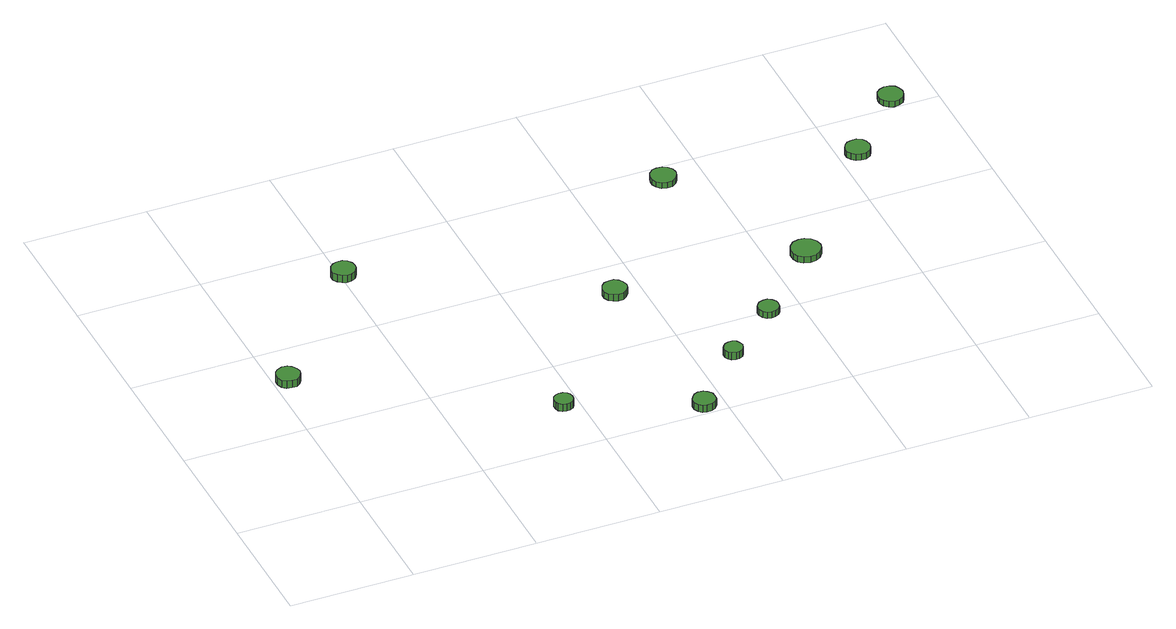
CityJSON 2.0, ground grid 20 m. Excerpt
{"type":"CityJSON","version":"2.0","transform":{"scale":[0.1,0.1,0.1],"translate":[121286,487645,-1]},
"CityObjects":{
"tree1":{"type":"SolitaryVegetationObject","attributes":{"function":"something"},"geometry":[{"type":"MultiSurface","lod":"1","boundaries":[[[0,1,2,3,4,5,6,7,8,9,10,11,12,13,14]],[[15,16,17,18,19,20,21,22,23,24,25,26,27,28,29]],[[0,29,28,1]],[[1,28,27,2]],[[2,27,26,3]],[[3,26,25,4]],[[4,25,24,5]],[[5,24,23,6]],[[6,23,22,7]],[[7,22,21,8]],[[8,21,20,9]],[[9,20,19,10]],[[10,19,18,11]],[[11,18,17,12]],[[12,17,16,13]],[[13,16,15,14]],[[14,15,29,0]]]}]},
"tree2":{"type":"SolitaryVegetationObject","attributes":{"function":"something"},"geometry":[{"type":"MultiSurface","lod":"1","boundaries":[[[30,31,32,33,34,35,36,37,38,39,40,41,42,43,44]],[[45,46,47,48,49,50,51,52,53,54,55,56,57,58,59]],[[30,59,58,31]],[[31,58,57,32]],[[32,57,56,33]],[[33,56,55,34]],[[34,55,54,35]],[[35,54,53,36]],[[36,53,52,37]],[[37,52,51,38]],[[38,51,50,39]],[[39,50,49,40]],[[40,49,48,41]],[[41,48,47,42]],[[42,47,46,43]],[[43,46,45,44]],[[44,45,59,30]]]}]},
"tree3":{"type":"SolitaryVegetationObject","attributes":{"function":"something"},"geometry":[{"type":"MultiSurface","lod":"1","boundaries":[[[60,61,62,63,64,65,66,67,68,69,70,71,72,73,74]],[[75,76,77,78,79,80,81,82,83,84,85,86,87,88,89]],[[60,89,88,61]],[[61,88,87,62]],[[62,87,86,63]],[[63,86,85,64]],[[64,85,84,65]],[[65,84,83,66]],[[66,83,82,67]],[[67,82,81,68]],[[68,81,80,69]],[[69,80,79,70]],[[70,79,78,71]],[[71,78,77,72]],[[72,77,76,73]],[[73,76,75,74]],[[74,75,89,60]]]}]},
"tree4":{"type":"SolitaryVegetationObject","attributes":{"function":"something"},"geometry":[{"type":"MultiSurface","lod":"1","boundaries":[[[90,91,92,93,94,95,96,97,98,99,100,101,102,103,104]],[[105,106,107,108,109,110,111,112,113,114,115,116,117,118,119]],[[90,119,118,91]],[[91,118,117,92]],[[92,117,116,93]],[[93,116,115,94]],[[94,115,114,95]],[[95,114,113,96]],[[96,113,112,97]],[[97,112,111,98]],[[98,111,110,99]],[[99,110,109,100]],[[100,109,108,101]],[[101,108,107,102]],[[102,107,106,103]],[[103,106,105,104]],[[104,105,119,90]]]}]},
"tree5":{"type":"SolitaryVegetationObject","attributes":{"function":"something"},"geometry":[{"type":"MultiSurface","lod":"1","boundaries":[[[120,121,122,123,124,125,126,127,128,129,130,131,132,133,134]],[[135,136,137,138,139,140,141,142,143,144,145,146,147,148,149]],[[120,149,148,121]],[[121,148,147,122]],[[122,147,146,123]],[[123,146,145,124]],[[124,145,144,125]],[[125,144,143,126]],[[126,143,142,127]],[[127,142,141,128]],[[128,141,140,129]],[[129,140,139,130]],[[130,139,138,131]],[[131,138,137,132]],[[132,137,136,133]],[[133,136,135,134]],[[134,135,149,120]]]}]},
"tree6":{"type":"SolitaryVegetationObject","attributes":{"function":"something"},"geometry":[{"type":"MultiSurface","lod":"1","boundaries":[[[150,151,152,153,154,155,156,157,158,159,160,161,162,163,164]],[[165,166,167,168,169,170,171,172,173,174,175,176,177,178,179]],[[150,179,178,151]],[[151,178,177,152]],[[152,177,176,153]],[[153,176,175,154]],[[154,175,174,155]],[[155,174,173,156]],[[156,173,172,157]],[[157,172,171,158]],[[158,171,170,159]],[[159,170,169,160]],[[160,169,168,161]],[[161,168,167,162]],[[162,167,166,163]],[[163,166,165,164]],[[164,165,179,150]]]}]},
"tree7":{"type":"SolitaryVegetationObject","attributes":{"function":"something"},"geometry":[{"type":"MultiSurface","lod":"1","boundaries":[[[180,181,182,183,184,185,186,187,188,189,190,191,192,193,194]],[[195,196,197,198,199,200,201,202,203,204,205,206,207,208,209]],[[180,209,208,181]],[[181,208,207,182]],[[182,207,206,183]],[[183,206,205,184]],[[184,205,204,185]],[[185,204,203,186]],[[186,203,202,187]],[[187,202,201,188]],[[188,201,200,189]],[[189,200,199,190]],[[190,199,198,191]],[[191,198,197,192]],[[192,197,196,193]],[[193,196,195,194]],[[194,195,209,180]]]}]},
"tree8":{"type":"SolitaryVegetationObject","attributes":{"function":"something"},"geometry":[{"type":"MultiSurface","lod":"1","boundaries":[[[210,211,212,213,214,215,216,217,218,219,220,221,222,223,224]],[[225,226,227,228,229,230,231,232,233,234,235,236,237,238,239]],[[210,239,238,211]],[[211,238,237,212]],[[212,237,236,213]],[[213,236,235,214]],[[214,235,234,215]],[[215,234,233,216]],[[216,233,232,217]],[[217,232,231,218]],[[218,231,230,219]],[[219,230,229,220]],[[220,229,228,221]],[[221,228,227,222]],[[222,227,226,223]],[[223,226,225,224]],[[224,225,239,210]]]}]},
"tree9":{"type":"SolitaryVegetationObject","attributes":{"function":"something"},"geometry":[{"type":"MultiSurface","lod":"1","boundaries":[[[240,241,242,243,244,245,246,247,248,249,250,251,252,253,254]],[[255,256,257,258,259,260,261,262,263,264,265,266,267,268,269]],[[240,269,268,241]],[[241,268,267,242]],[[242,267,266,243]],[[243,266,265,244]],[[244,265,264,245]],[[245,264,263,246]],[[246,263,262,247]],[[247,262,261,248]],[[248,261,260,249]],[[249,260,259,250]],[[250,259,258,251]],[[251,258,257,252]],[[252,257,256,253]],[[253,256,255,254]],[[254,255,269,240]]]}]},
"tree10":{"type":"SolitaryVegetationObject","attributes":{"function":"something"},"geometry":[{"type":"MultiSurface","lod":"1","boundaries":[[[270,271,272,273,274,275,276,277,278,279,280,281,282,283,284]],[[285,286,287,288,289,290,291,292,293,294,295,296,297,298,299]],[[270,299,298,271]],[[271,298,297,272]],[[272,297,296,273]],[[273,296,295,274]],[[274,295,294,275]],[[275,294,293,276]],[[276,293,292,277]],[[277,292,291,278]],[[278,291,290,279]],[[279,290,289,280]],[[280,289,288,281]],[[281,288,287,282]],[[282,287,286,283]],[[283,286,285,284]],[[284,285,299,270]]]}]},
"tree11":{"type":"SolitaryVegetationObject","attributes":{"function":"something"},"geometry":[{"type":"MultiSurface","lod":"1","boundaries":[[[300,301,302,303,304,305,306,307,308,309,310,311,312,313,314]],[[315,316,317,318,319,320,321,322,323,324,325,326,327,328,329]],[[300,329,328,301]],[[301,328,327,302]],[[302,327,326,303]],[[303,326,325,304]],[[304,325,324,305]],[[305,324,323,306]],[[306,323,322,307]],[[307,322,321,308]],[[308,321,320,309]],[[309,320,319,310]],[[310,319,318,311]],[[311,318,317,312]],[[312,317,316,313]],[[313,316,315,314]],[[314,315,329,300]]]}]}
},
"vertices":[
[42,322,21],[40,329,21],[35,336,21],[29,340,21],[21,341,21],[13,338,21],[7,333,21],[4,326,21],[4,318,21],[7,310,21],[13,305,21],[21,303,21],[29,303,21],[35,307,21],[40,314,21],[40,314,8],[35,307,8],[29,303,8],[21,303,8],[13,305,8],[7,310,8],[4,318,8],[4,326,8],[7,333,8],[13,338,8],[21,341,8],[29,340,8],[35,336,8],[40,329,8],[42,322,8],
[224,536,19],[223,544,19],[218,551,19],[211,555,19],[203,555,19],[196,553,19],[190,548,19],[186,540,19],[186,532,19],[190,525,19],[196,520,19],[203,517,19],[211,518,19],[218,522,19],[223,529,19],[223,529,6],[218,522,6],[211,518,6],[203,517,6],[196,520,6],[190,525,6],[186,532,6],[186,540,6],[190,548,6],[196,553,6],[203,555,6],[211,555,6],[218,551,6],[223,544,6],[224,536,6],
[389,101,21],[388,107,21],[385,112,21],[379,115,21],[373,116,21],[367,114,21],[362,110,21],[360,104,21],[360,98,21],[362,92,21],[367,88,21],[373,86,21],[379,87,21],[385,90,21],[388,95,21],[388,95,8],[385,90,8],[379,87,8],[373,86,8],[367,88,8],[362,92,8],[360,98,8],[360,104,8],[362,110,8],[367,114,8],[373,116,8],[379,115,8],[385,112,8],[388,107,8],[389,101,8],
[585,20,20],[584,27,20],[579,33,20],[573,37,20],[565,38,20],[558,35,20],[553,30,20],[550,24,20],[550,16,20],[553,9,20],[558,4,20],[565,2,20],[573,3,20],[579,6,20],[584,12,20],[584,12,7],[579,6,7],[573,3,7],[565,2,7],[558,4,7],[553,9,7],[550,16,7],[550,24,7],[553,30,7],[558,35,7],[565,38,7],[573,37,7],[579,33,7],[584,27,7],[585,20,7],
[576,330,20],[574,338,20],[569,345,20],[563,349,20],[555,349,20],[547,347,20],[541,342,20],[538,334,20],[538,326,20],[541,319,20],[547,314,20],[555,311,20],[563,312,20],[569,316,20],[574,322,20],[574,322,8],[569,316,8],[563,312,8],[555,311,8],[547,314,8],[541,319,8],[538,326,8],[538,334,8],[541,342,8],[547,347,8],[555,349,8],[563,349,8],[569,345,8],[574,338,8],[576,330,8],
[674,122,20],[672,128,20],[669,133,20],[663,136,20],[657,136,20],[651,134,20],[647,130,20],[644,125,20],[644,118,20],[647,113,20],[651,109,20],[657,107,20],[663,107,20],[669,110,20],[672,115,20],[672,115,7],[669,110,7],[663,107,7],[657,107,7],[651,109,7],[647,113,7],[644,118,7],[644,125,7],[647,130,7],[651,134,7],[657,136,7],[663,136,7],[669,133,7],[672,128,7],[674,122,7],
[765,198,19],[764,204,19],[760,210,19],[754,214,19],[747,214,19],[740,212,19],[735,207,19],[732,201,19],[732,194,19],[735,188,19],[740,183,19],[747,181,19],[754,182,19],[760,185,19],[764,191,19],[764,191,8],[760,185,8],[754,182,8],[747,181,8],[740,183,8],[735,188,8],[732,194,8],[732,201,8],[735,207,8],[740,212,8],[747,214,8],[754,214,8],[760,210,8],[764,204,8],[765,198,8],
[757,564,19],[755,572,19],[750,579,19],[743,583,19],[734,584,19],[726,582,19],[720,576,19],[717,568,19],[717,560,19],[720,552,19],[726,546,19],[734,544,19],[743,544,19],[750,549,19],[755,556,19],[755,556,9],[750,549,9],[743,544,9],[734,544,9],[726,546,9],[720,552,9],[717,560,9],[717,568,9],[720,576,9],[726,582,9],[734,584,9],[743,583,9],[750,579,9],[755,572,9],[757,564,9],
[882,310,19],[880,320,19],[874,328,19],[865,333,19],[856,334,19],[846,331,19],[839,324,19],[835,315,19],[835,305,19],[839,296,19],[846,290,19],[856,287,19],[865,288,19],[874,293,19],[880,301,19],[880,301,8],[874,293,8],[865,288,8],[856,287,8],[846,290,8],[839,296,8],[835,305,8],[835,315,8],[839,324,8],[846,331,8],[856,334,8],[865,333,8],[874,328,8],[880,320,8],[882,310,8],
[1050,514,19],[1048,522,19],[1044,529,19],[1036,533,19],[1028,533,19],[1021,531,19],[1015,526,19],[1011,518,19],[1011,510,19],[1015,502,19],[1021,497,19],[1028,495,19],[1036,495,19],[1044,499,19],[1048,506,19],[1048,506,8],[1044,499,8],[1036,495,8],[1028,495,8],[1021,497,8],[1015,502,8],[1011,510,8],[1011,518,8],[1015,526,8],[1021,531,8],[1028,533,8],[1036,533,8],[1044,529,8],[1048,522,8],[1050,514,8],
[1149,619,18],[1147,627,18],[1143,634,18],[1135,638,18],[1127,639,18],[1119,636,18],[1113,631,18],[1110,623,18],[1110,615,18],[1113,607,18],[1119,602,18],[1127,599,18],[1135,600,18],[1143,604,18],[1147,611,18],[1147,611,8],[1143,604,8],[1135,600,8],[1127,599,8],[1119,602,8],[1113,607,8],[1110,615,8],[1110,623,8],[1113,631,8],[1119,636,8],[1127,639,8],[1135,638,8],[1143,634,8],[1147,627,8],[1149,619,8]
]}
